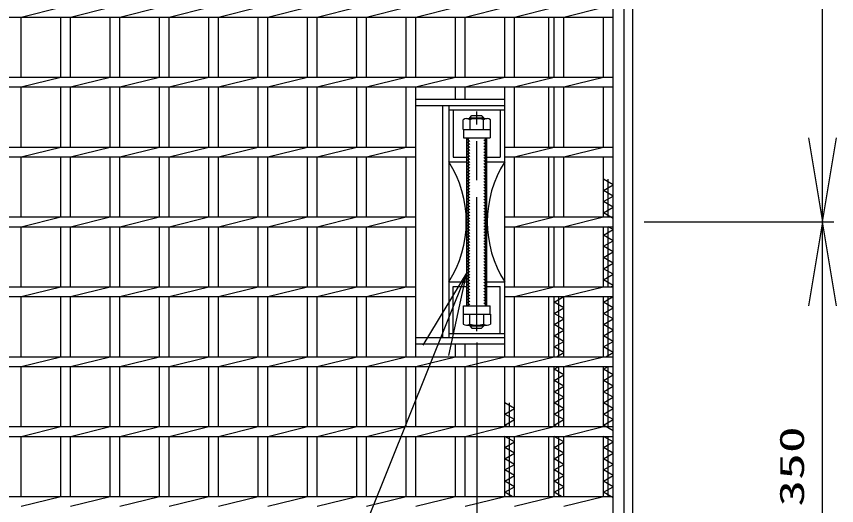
# Model space of a CAD drawing. Units: millimetres, scale not verified. Extents: x -1456 to 1389, y -1026 to 839.
# Drawn here: x -804 to -217, y -85 to 265 of the extents above; entities that cross this region are included whole.
import ezdxf
from ezdxf.enums import TextEntityAlignment as Align

# ---------------------------------------------------------------- set-up
doc = ezdxf.new("R2010")
doc.units = ezdxf.units.MM
doc.header["$LTSCALE"] = 8
doc.linetypes.add('CHAIN', pattern=[18.5, 12, -1.5, 3.5, -1.5])
doc.linetypes.add('DASHED', pattern=[7.5, 6, -1.5])
for name, color, linetype, lineweight in [('16', 3, 'Continuous', 25), ('17', 2, 'Continuous', 25), ('19', 6, 'Continuous', 25), ('22', 4, 'Continuous', 25)]:
    doc.layers.add(name, color=color, linetype=linetype, lineweight=lineweight)
doc.styles.add('ＭＳ ゴシック', font='')
doc.styles.get('ＭＳ ゴシック').set_extended_font_data('MS Gothic')

# ---------------------------------------------------------------- blocks, each defined once
blk = doc.blocks.new('open_arrow')
at = {"color": 0, "linetype": 'Continuous', "lineweight": -2}
blk.add_lwpolyline([(7.5, 1.25), (0, 0), (7.5, -1.25)], dxfattribs=at)

msp = doc.modelspace()

# ---------------------------------------------------------------- hatches: boundary and pattern name
at = {"layer": '17', "lineweight": 13}
h = msp.add_hatch(dxfattribs=at)
h.set_pattern_fill('USER', style=0, pattern_type=2)
h.set_pattern_definition([(135, (-101.425, 171.097), (-1.06066, -1.06066), [])])
h.paths.add_polyline_path([(-481.6, 58.5), (-481.6, 178.5), (-479.6, 178.5), (-479.6, 58.5)])
h = msp.add_hatch(dxfattribs=at)
h.set_pattern_fill('USER', style=0, pattern_type=2)
h.set_pattern_definition([(135, (-94.425, 171.097), (-1.06066, -1.06066), [])])
h.paths.add_polyline_path([(-469.6, 58.5), (-469.6, 178.5), (-467.6, 178.5), (-467.6, 58.5)])

# ---------------------------------------------------------------- linework, layer by layer
at = {"layer": '16'}
for p, q in [((-377, -227), (-377, 464)), ((-800.6, 265), (-772.3, 272)), ((-765.3, 265), (-737, 272)), ((-730, 265), (-701.7, 272)), ((-694.7, 265), (-666.4, 272)), ((-659.4, 265), (-631.1, 272)), ((-624.1, 265), (-595.8, 272)), ((-588.8, 265), (-560.5, 272)), ((-553.5, 265), (-525.2, 272)), ((-518.2, 265), (-489.9, 272)), ((-482.9, 265), (-454.6, 272)), ((-447.6, 265), (-419.3, 272)), ((-412.3, 265), (-384, 272)), ((-377, 265), (-377, 272)), ((-1090, 265), (-377, 265)), ((-800.6, 222), (-800.6, 265)), ((-772.3, 222), (-772.3, 265)), ((-765.3, 222), (-765.3, 265)), ((-737, 222), (-737, 265)), ((-730, 222), (-730, 265)), ((-701.7, 222), (-701.7, 265)), ((-694.7, 222), (-694.7, 265)), ((-666.4, 222), (-666.4, 265)), ((-659.4, 222), (-659.4, 265)), ((-631.1, 222), (-631.1, 265)), ((-624.1, 222), (-624.1, 265)), ((-595.8, 222), (-595.8, 265)), ((-588.8, 222), (-588.8, 265)), ((-560.5, 222), (-560.5, 265)), ((-553.5, 222), (-553.5, 265)), ((-525.2, 222), (-525.2, 265)), ((-518.2, 222), (-518.2, 265)), ((-489.9, 222), (-489.9, 265)), ((-482.9, 222), (-482.9, 265)), ((-454.6, 222), (-454.6, 265)), ((-447.6, 222), (-447.6, 265)), ((-419.3, 222), (-419.3, 265)), ((-412.3, 222), (-412.3, 265)), ((-384, 222), (-384, 265)), ((-1090, 222), (-377, 222)), ((-800.6, 215), (-772.3, 222)), ((-765.3, 215), (-737, 222)), ((-730, 215), (-701.7, 222)), ((-694.7, 215), (-666.4, 222)), ((-659.4, 215), (-631.1, 222)), ((-624.1, 215), (-595.8, 222)), ((-588.8, 215), (-560.5, 222)), ((-553.5, 215), (-525.2, 222)), ((-518.2, 215), (-489.9, 222)), ((-482.9, 215), (-454.6, 222)), ((-447.6, 215), (-419.3, 222)), ((-412.3, 215), (-384, 222)), ((-377, 215), (-377, 222)), ((-1090, 215), (-377, 215)), ((-800.6, 172), (-800.6, 215)), ((-772.3, 172), (-772.3, 215)), ((-765.3, 172), (-765.3, 215)), ((-737, 172), (-737, 215)), ((-730, 172), (-730, 215)), ((-701.7, 172), (-701.7, 215)), ((-694.7, 172), (-694.7, 215)), ((-666.4, 172), (-666.4, 215)), ((-659.4, 172), (-659.4, 215)), ((-631.1, 172), (-631.1, 215)), ((-624.1, 172), (-624.1, 215)), ((-595.8, 172), (-595.8, 215)), ((-588.8, 172), (-588.8, 215)), ((-560.5, 172), (-560.5, 215)), ((-553.5, 172), (-553.5, 215)), ((-525.2, 172), (-525.2, 215)), ((-518.2, 22), (-518.2, 215)), ((-489.9, 206), (-489.9, 215)), ((-482.9, 206), (-482.9, 215)), ((-454.6, 22), (-454.6, 215)), ((-447.6, 172), (-447.6, 215)), ((-419.3, 172), (-419.3, 215)), ((-412.3, 172), (-412.3, 215)), ((-384, 172), (-384, 215)), ((-1090, 172), (-518.2, 172)), ((-800.6, 165), (-772.3, 172)), ((-765.3, 165), (-737, 172)), ((-730, 165), (-701.7, 172)), ((-694.7, 165), (-666.4, 172)), ((-659.4, 165), (-631.1, 172)), ((-624.1, 165), (-595.8, 172)), ((-588.8, 165), (-560.5, 172)), ((-553.5, 165), (-525.2, 172)), ((-454.6, 172), (-377, 172)), ((-447.6, 165), (-419.3, 172)), ((-412.3, 165), (-384, 172)), ((-377, 165), (-377, 172)), ((-1090, 165), (-518.2, 165)), ((-800.6, 122), (-800.6, 165)), ((-772.3, 122), (-772.3, 165)), ((-765.3, 122), (-765.3, 165)), ((-737, 122), (-737, 165)), ((-730, 122), (-730, 165)), ((-701.7, 122), (-701.7, 165)), ((-694.7, 122), (-694.7, 165)), ((-666.4, 122), (-666.4, 165)), ((-659.4, 122), (-659.4, 165)), ((-631.1, 122), (-631.1, 165)), ((-624.1, 122), (-624.1, 165)), ((-595.8, 122), (-595.8, 165)), ((-588.8, 122), (-588.8, 165)), ((-560.5, 122), (-560.5, 165)), ((-553.5, 122), (-553.5, 165)), ((-525.2, 122), (-525.2, 165)), ((-454.6, 165), (-377, 165)), ((-447.6, 122), (-447.6, 165)), ((-419.3, 122), (-419.3, 165)), ((-412.3, 122), (-412.3, 165)), ((-384, 122), (-384, 165)), ((-377, 145), (-384, 149)), ((-380.5, 122), (-380.5, 149)), ((-384, 141), (-377, 145)), ((-377, 137), (-384, 141)), ((-384, 133), (-377, 137)), ((-377, 129), (-384, 133)), ((-384, 125), (-377, 129)), ((-377, 121), (-384, 125)), ((-1090, 122), (-518.2, 122)), ((-800.6, 115), (-772.3, 122)), ((-765.3, 115), (-737, 122)), ((-730, 115), (-701.7, 122)), ((-694.7, 115), (-666.4, 122)), ((-659.4, 115), (-631.1, 122)), ((-624.1, 115), (-595.8, 122)), ((-588.8, 115), (-560.5, 122)), ((-553.5, 115), (-525.2, 122)), ((-454.6, 122), (-377, 122)), ((-447.6, 115), (-419.3, 122)), ((-412.3, 115), (-384, 122)), ((-377, 115), (-377, 122)), ((-1090, 115), (-518.2, 115)), ((-800.6, 72), (-800.6, 115)), ((-772.3, 72), (-772.3, 115)), ((-765.3, 72), (-765.3, 115)), ((-737, 72), (-737, 115)), ((-730, 72), (-730, 115)), ((-701.7, 72), (-701.7, 115)), ((-694.7, 72), (-694.7, 115)), ((-666.4, 72), (-666.4, 115)), ((-659.4, 72), (-659.4, 115)), ((-631.1, 72), (-631.1, 115)), ((-624.1, 72), (-624.1, 115)), ((-595.8, 72), (-595.8, 115)), ((-588.8, 72), (-588.8, 115)), ((-560.5, 72), (-560.5, 115)), ((-553.5, 72), (-553.5, 115)), ((-525.2, 72), (-525.2, 115)), ((-454.6, 115), (-377, 115)), ((-447.6, 72), (-447.6, 115)), ((-419.3, 72), (-419.3, 115)), ((-412.3, 72), (-412.3, 115)), ((-384, 72), (-384, 115)), ((-384, 109), (-377, 113)), ((-380.5, 72), (-380.5, 115)), ((-377, 113), (-380.5, 115)), ((-377, 105), (-384, 109)), ((-384, 101), (-377, 105)), ((-377, 97), (-384, 101)), ((-384, 93), (-377, 97)), ((-377, 89), (-384, 93)), ((-384, 85), (-377, 89)), ((-377, 81), (-384, 85)), ((-384, 77), (-377, 81)), ((-377, 73), (-384, 77)), ((-1090, 72), (-518.2, 72)), ((-800.6, 65), (-772.3, 72)), ((-765.3, 65), (-737, 72)), ((-730, 65), (-701.7, 72)), ((-694.7, 65), (-666.4, 72)), ((-659.4, 65), (-631.1, 72)), ((-624.1, 65), (-595.8, 72)), ((-588.8, 65), (-560.5, 72)), ((-553.5, 65), (-525.2, 72)), ((-454.6, 72), (-377, 72)), ((-447.6, 65), (-419.3, 72)), ((-412.3, 65), (-384, 72)), ((-378.75, 72), (-377, 73)), ((-377, 65), (-377, 72)), ((-1090, 65), (-518.2, 65)), ((-800.6, 22), (-800.6, 65)), ((-772.3, 22), (-772.3, 65)), ((-765.3, 22), (-765.3, 65)), ((-737, 22), (-737, 65)), ((-730, 22), (-730, 65)), ((-701.7, 22), (-701.7, 65)), ((-694.7, 22), (-694.7, 65)), ((-666.4, 22), (-666.4, 65)), ((-659.4, 22), (-659.4, 65)), ((-631.1, 22), (-631.1, 65)), ((-624.1, 22), (-624.1, 65)), ((-595.8, 22), (-595.8, 65)), ((-588.8, 22), (-588.8, 65)), ((-560.5, 22), (-560.5, 65)), ((-553.5, 22), (-553.5, 65)), ((-525.2, 22), (-525.2, 65)), ((-454.6, 65), (-377, 65)), ((-447.6, 22), (-447.6, 65)), ((-419.3, 22), (-419.3, 65)), ((-419.3, 61), (-412.3, 65)), ((-415.8, 22), (-415.8, 65)), ((-412.3, 22), (-412.3, 65)), ((-384, 22), (-384, 65)), ((-384, 61), (-377, 65)), ((-380.5, 22), (-380.5, 65)), ((-412.3, 57), (-419.3, 61)), ((-377, 57), (-384, 61)), ((-419.3, 53), (-412.3, 57)), ((-412.3, 49), (-419.3, 53)), ((-384, 53), (-377, 57)), ((-377, 49), (-384, 53)), ((-419.3, 45), (-412.3, 49)), ((-384, 45), (-377, 49)), ((-412.3, 41), (-419.3, 45)), ((-377, 41), (-384, 45)), ((-419.3, 37), (-412.3, 41)), ((-412.3, 33), (-419.3, 37)), ((-384, 37), (-377, 41)), ((-377, 33), (-384, 37)), ((-489.9, 22), (-489.9, 31)), ((-482.9, 22), (-482.9, 31)), ((-419.3, 29), (-412.3, 33)), ((-384, 29), (-377, 33)), ((-412.3, 25), (-419.3, 29)), ((-417.55, 22), (-412.3, 25)), ((-377, 25), (-384, 29)), ((-382.25, 22), (-377, 25)), ((-1090, 22), (-377, 22)), ((-800.6, 15), (-772.3, 22)), ((-765.3, 15), (-737, 22)), ((-730, 15), (-701.7, 22)), ((-694.7, 15), (-666.4, 22)), ((-659.4, 15), (-631.1, 22)), ((-624.1, 15), (-595.8, 22)), ((-588.8, 15), (-560.5, 22)), ((-553.5, 15), (-525.2, 22)), ((-518.2, 15), (-489.9, 22)), ((-482.9, 15), (-454.6, 22)), ((-447.6, 15), (-419.3, 22)), ((-412.3, 15), (-384, 22)), ((-377, 15), (-377, 22)), ((-1090, 15), (-377, 15)), ((-800.6, -28), (-800.6, 15)), ((-772.3, -28), (-772.3, 15)), ((-765.3, -28), (-765.3, 15)), ((-737, -28), (-737, 15)), ((-730, -28), (-730, 15)), ((-701.7, -28), (-701.7, 15)), ((-694.7, -28), (-694.7, 15)), ((-666.4, -28), (-666.4, 15)), ((-659.4, -28), (-659.4, 15)), ((-631.1, -28), (-631.1, 15)), ((-624.1, -28), (-624.1, 15)), ((-595.8, -28), (-595.8, 15)), ((-588.8, -28), (-588.8, 15)), ((-560.5, -28), (-560.5, 15)), ((-553.5, -28), (-553.5, 15)), ((-525.2, -28), (-525.2, 15)), ((-518.2, -28), (-518.2, 15)), ((-489.9, -28), (-489.9, 15)), ((-482.9, -28), (-482.9, 15)), ((-454.6, -28), (-454.6, 15)), ((-447.6, -28), (-447.6, 15)), ((-419.3, -28), (-419.3, 15)), ((-419.3, 13), (-415.8, 15)), ((-412.3, 9), (-419.3, 13)), ((-415.8, -28), (-415.8, 15)), ((-412.3, -28), (-412.3, 15)), ((-384, -28), (-384, 15)), ((-384, 13), (-380.5, 15)), ((-377, 9), (-384, 13)), ((-380.5, -28), (-380.5, 15)), ((-419.3, 5), (-412.3, 9)), ((-384, 5), (-377, 9)), ((-412.3, 1), (-419.3, 5)), ((-419.3, -3), (-412.3, 1)), ((-377, 1), (-384, 5)), ((-384, -3), (-377, 1)), ((-412.3, -7), (-419.3, -3)), ((-377, -7), (-384, -3)), ((-447.6, -15), (-454.6, -11)), ((-451.1, -28), (-451.1, -11)), ((-419.3, -11), (-412.3, -7)), ((-412.3, -15), (-419.3, -11)), ((-384, -11), (-377, -7)), ((-377, -15), (-384, -11)), ((-454.6, -19), (-447.6, -15)), ((-419.3, -19), (-412.3, -15)), ((-384, -19), (-377, -15)), ((-447.6, -23), (-454.6, -19)), ((-454.6, -27), (-447.6, -23)), ((-412.3, -23), (-419.3, -19)), ((-419.3, -27), (-412.3, -23)), ((-377, -23), (-384, -19)), ((-384, -27), (-377, -23)), ((-1090, -28), (-377, -28)), ((-800.6, -35), (-772.3, -28)), ((-765.3, -35), (-737, -28)), ((-730, -35), (-701.7, -28)), ((-694.7, -35), (-666.4, -28)), ((-659.4, -35), (-631.1, -28)), ((-624.1, -35), (-595.8, -28)), ((-588.8, -35), (-560.5, -28)), ((-553.5, -35), (-525.2, -28)), ((-518.2, -35), (-489.9, -28)), ((-482.9, -35), (-454.6, -28)), ((-452.85, -28), (-454.6, -27)), ((-447.6, -35), (-419.3, -28)), ((-417.55, -28), (-419.3, -27)), ((-412.3, -35), (-384, -28)), ((-377, -31), (-384, -27)), ((-377, -35), (-377, -28)), ((-1090, -35), (-377, -35)), ((-800.6, -78), (-800.6, -35)), ((-772.3, -78), (-772.3, -35)), ((-765.3, -78), (-765.3, -35)), ((-737, -78), (-737, -35)), ((-730, -78), (-730, -35)), ((-701.7, -78), (-701.7, -35)), ((-694.7, -78), (-694.7, -35)), ((-666.4, -78), (-666.4, -35)), ((-659.4, -78), (-659.4, -35)), ((-631.1, -78), (-631.1, -35)), ((-624.1, -78), (-624.1, -35)), ((-595.8, -78), (-595.8, -35)), ((-588.8, -78), (-588.8, -35)), ((-560.5, -78), (-560.5, -35)), ((-553.5, -78), (-553.5, -35)), ((-525.2, -78), (-525.2, -35)), ((-518.2, -78), (-518.2, -35)), ((-489.9, -78), (-489.9, -35)), ((-482.9, -78), (-482.9, -35)), ((-454.6, -78), (-454.6, -35)), ((-447.6, -39), (-454.6, -35)), ((-451.1, -78), (-451.1, -35)), ((-447.6, -78), (-447.6, -35)), ((-419.3, -78), (-419.3, -35)), ((-412.3, -39), (-419.3, -35)), ((-415.8, -78), (-415.8, -35)), ((-412.3, -78), (-412.3, -35)), ((-384, -78), (-384, -35)), ((-377, -39), (-384, -35)), ((-380.5, -78), (-380.5, -35)), ((-454.6, -43), (-447.6, -39)), ((-419.3, -43), (-412.3, -39)), ((-384, -43), (-377, -39)), ((-447.6, -47), (-454.6, -43)), ((-412.3, -47), (-419.3, -43)), ((-377, -47), (-384, -43)), ((-454.6, -51), (-447.6, -47)), ((-447.6, -55), (-454.6, -51)), ((-419.3, -51), (-412.3, -47)), ((-412.3, -55), (-419.3, -51)), ((-384, -51), (-377, -47)), ((-377, -55), (-384, -51)), ((-454.6, -59), (-447.6, -55)), ((-419.3, -59), (-412.3, -55)), ((-384, -59), (-377, -55)), ((-447.6, -63), (-454.6, -59)), ((-454.6, -67), (-447.6, -63)), ((-412.3, -63), (-419.3, -59)), ((-419.3, -67), (-412.3, -63)), ((-377, -63), (-384, -59)), ((-384, -67), (-377, -63)), ((-447.6, -71), (-454.6, -67)), ((-412.3, -71), (-419.3, -67)), ((-377, -71), (-384, -67)), ((-454.6, -75), (-447.6, -71)), ((-449.35, -78), (-454.6, -75)), ((-419.3, -75), (-412.3, -71)), ((-414.05, -78), (-419.3, -75)), ((-384, -75), (-377, -71)), ((-377, -79), (-384, -75)), ((-1090, -78), (-377, -78)), ((-800.6, -85), (-772.3, -78)), ((-765.3, -85), (-737, -78)), ((-730, -85), (-701.7, -78)), ((-694.7, -85), (-666.4, -78)), ((-659.4, -85), (-631.1, -78)), ((-624.1, -85), (-595.8, -78)), ((-588.8, -85), (-560.5, -78)), ((-553.5, -85), (-525.2, -78)), ((-518.2, -85), (-489.9, -78)), ((-482.9, -85), (-454.6, -78)), ((-447.6, -85), (-419.3, -78)), ((-412.3, -85), (-384, -78)), ((-377, -85), (-377, -78))]:
    msp.add_line(p, q, dxfattribs=at)
at = {"layer": '17', "color": 3}
for p, q in [((-454.6, 206), (-518.2, 206)), ((-454.6, 201.5), (-518.2, 201.5)), ((-499.1, 201.5), (-499.1, 35.5)), ((-494.6, 201.5), (-494.6, 35.5)), ((-454.6, 198.3), (-494.6, 198.3)), ((-454.6, 35.5), (-518.2, 35.5)), ((-494.6, 38.7), (-454.6, 38.7)), ((-454.6, 31), (-518.2, 31))]:
    msp.add_line(p, q, dxfattribs=at)
at = {"layer": '17', "color": 3, "linetype": 'DASHED'}
for p, q in [((-491.4, 198.3), (-491.4, 164.7)), ((-457.8, 198.3), (-457.8, 164.7)), ((-491.4, 164.7), (-481.6, 164.7)), ((-467.6, 164.7), (-457.8, 164.7)), ((-494.6, 161.5), (-481.6, 161.5)), ((-467.6, 161.5), (-454.6, 161.5)), ((-494.6, 75.5), (-481.6, 75.5)), ((-491.4, 38.7), (-491.4, 72.3)), ((-491.4, 72.3), (-481.6, 72.3)), ((-467.6, 75.5), (-454.6, 75.5)), ((-467.6, 72.3), (-457.8, 72.3)), ((-457.8, 38.7), (-457.8, 72.3))]:
    msp.add_line(p, q, dxfattribs=at)
at = {"layer": '17'}
for p, q in [((-479.6, 193), (-478.1, 194.5)), ((-478.788, 192.5), (-478.788, 193.812)), ((-478.1, 194.5), (-471.1, 194.5)), ((-469.6, 193), (-471.1, 194.5)), ((-470.412, 192.5), (-470.412, 193.812)), ((-484.415, 184.5), (-484.415, 191.596)), ((-481.961, 192.5), (-467.239, 192.5)), ((-479.6, 192.5), (-479.6, 193)), ((-479.6, 193), (-469.6, 193)), ((-479.507, 191.596), (-479.507, 184.5)), ((-469.692, 184.5), (-469.692, 191.596)), ((-469.6, 192.5), (-469.6, 193)), ((-464.785, 184.5), (-464.785, 191.596)), ((-484.415, 184.5), (-464.785, 184.5)), ((-484.1, 184.5), (-465.1, 184.5)), ((-484.1, 184.5), (-484.1, 178.5)), ((-465.1, 184.5), (-465.1, 178.5)), ((-484.1, 178.5), (-465.1, 178.5)), ((-480.6, 58.5), (-480.6, 178.5)), ((-468.6, 178.5), (-468.6, 58.5)), ((-484.1, 58.5), (-465.1, 58.5)), ((-484.1, 52.5), (-484.1, 58.5)), ((-465.1, 52.5), (-465.1, 58.5)), ((-484.415, 52.5), (-484.415, 45.404)), ((-484.415, 52.5), (-464.785, 52.5)), ((-484.1, 52.5), (-465.1, 52.5)), ((-479.507, 45.404), (-479.507, 52.5)), ((-469.692, 52.5), (-469.692, 45.404)), ((-464.785, 52.5), (-464.785, 45.404)), ((-481.961, 44.5), (-467.239, 44.5)), ((-479.6, 44.5), (-479.6, 44)), ((-479.6, 44), (-469.6, 44)), ((-479.6, 44), (-478.1, 42.5)), ((-478.788, 44.5), (-478.788, 43.188)), ((-478.1, 42.5), (-471.1, 42.5)), ((-469.6, 44), (-471.1, 42.5)), ((-470.412, 44.5), (-470.412, 43.188)), ((-469.6, 44.5), (-469.6, 44))]:
    msp.add_line(p, q, dxfattribs=at)
at = {"layer": '17', "color": 33, "linetype": 'CHAIN'}
msp.add_line((-474.6, 40.219), (-474.6, 197.382), dxfattribs=at)
at = {"layer": '17', "color": 7}
for p, q in [((-481.6, 58.5), (-481.6, 178.5)), ((-467.6, 178.5), (-467.6, 58.5))]:
    msp.add_line(p, q, dxfattribs=at)
at = {"layer": '17'}
for centre, radius, start, end in [((-481.961, 188.716), 3.784, 49.5701, 130.4299), ((-474.6, 178.721), 13.779, 69.13594, 110.86406), ((-467.239, 188.716), 3.784, 49.5701, 130.4299), ((-481.961, 48.284), 3.784, 229.5701, 310.4299), ((-474.6, 58.279), 13.779, 249.13594, 290.86406), ((-467.239, 48.284), 3.784, 229.5701, 310.4299)]:
    msp.add_arc(centre, radius, start, end, dxfattribs=at)
at = {"layer": '17', "color": 3}
for centre, start, end in [((-562.31, 118.5), 327.58195, 32.41805), ((-386.89, 118.5), 147.58195, 212.41805)]:
    msp.add_arc(centre, 80.21, start, end, dxfattribs=at)
at = {"layer": '19'}
for p, q in [((-363, -241.5), (-363, 478.5)), ((-369, -235.5), (-369, 472.5)), ((-423, 222), (-423, 265)), ((-423, 172), (-423, 215)), ((-423, 122), (-423, 165)), ((-423, 72), (-423, 115)), ((-423, 22), (-423, 65)), ((-423, -28), (-423, 15)), ((-423, -78), (-423, -35))]:
    msp.add_line(p, q, dxfattribs=at)
at = {"layer": '22'}
for p, q in [((-227.055, 118.5), (-227.055, 468.5)), ((-354.772, 118.5), (-219.055, 118.5)), ((-354.772, 118.5), (-219.055, 118.5)), ((-227.055, -231.5), (-227.055, 118.5)), ((-474.6, 32.219), (-474.6, -339.366))]:
    msp.add_line(p, q, dxfattribs=at)
msp.add_lwpolyline([(-481.6, 82.316), (-649.112, -334.944), (-799.512, -334.944)], dxfattribs=at)

# ---------------------------------------------------------------- block references
at = {"layer": '22', "xscale": 8, "yscale": 8}
for p, rotation in [((-227.055, 118.5), 90), ((-227.055, 118.5), 270), ((-481.6, 82.316), 248.1)]:
    msp.add_blockref('open_arrow', p, dxfattribs=dict(at, rotation=rotation))

# ---------------------------------------------------------------- texts
at = {"layer": '22', "style": 'ＭＳ ゴシック', "width": 1.6}
msp.add_text('350', height=17.6, rotation=90, dxfattribs=at).set_placement((-235.055, -56.5), align=Align.BOTTOM_CENTER)

doc.saveas('drawing.dxf')
